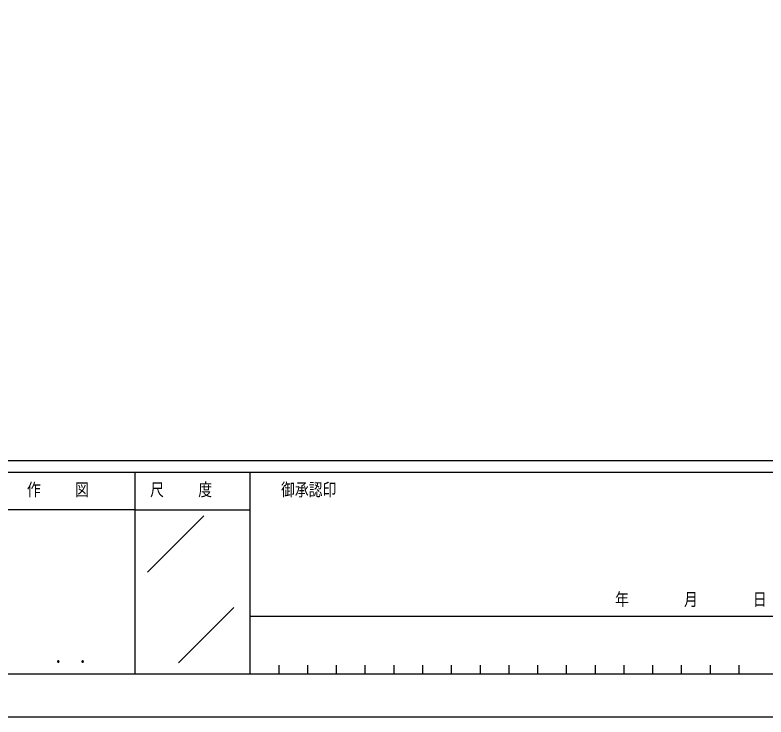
# Model space of a CAD drawing. Units: millimetres, scale not verified. Extents: x -2102 to 2102, y -1485 to 1485.
# Drawn here: x 888 to 1541, y -1485 to -875 of the extents above; entities that cross this region are included whole.
import ezdxf
from ezdxf.enums import TextEntityAlignment as Align

# ---------------------------------------------------------------- set-up
doc = ezdxf.new("R2010")
doc.units = ezdxf.units.MM
doc.header["$LTSCALE"] = 8
doc.layers.add('0-5_YKK_ZWAK', color=7, linetype='Continuous')
doc.styles.add('ＭＳ ゴシック', font='')
doc.styles.get('ＭＳ ゴシック').set_extended_font_data('MS Gothic')

msp = doc.modelspace()

# ---------------------------------------------------------------- linework, layer by layer
at = {"layer": '0-5_YKK_ZWAK'}
for p, q in [((1947.51, -1262.5), (-1952.49, -1262.5)), ((992.51, -1272.5), (992.51, -1447.5)), ((1092.51, -1272.5), (992.51, -1272.5)), ((1608.76, -1272.5), (1092.51, -1272.5)), ((1092.51, -1272.5), (1092.51, -1447.5)), ((992.51, -1305), (647.51, -1305)), ((992.51, -1305), (1092.51, -1305)), ((1003.552, -1359.146), (1052.519, -1310.179)), ((1030.336, -1437.994), (1078.446, -1389.884)), ((1092.51, -1397.5), (1608.76, -1397.5)), ((1117.51, -1440), (1117.51, -1447.5)), ((1142.51, -1440), (1142.51, -1447.5)), ((1167.51, -1440), (1167.51, -1447.5)), ((1192.51, -1440), (1192.51, -1447.5)), ((1217.51, -1440), (1217.51, -1447.5)), ((1242.51, -1440), (1242.51, -1447.5)), ((1267.51, -1440), (1267.51, -1447.5)), ((1292.51, -1440), (1292.51, -1447.5)), ((1317.51, -1440), (1317.51, -1447.5)), ((1342.51, -1440), (1342.51, -1447.5)), ((1367.51, -1440), (1367.51, -1447.5)), ((1392.51, -1440), (1392.51, -1447.5)), ((1417.51, -1440), (1417.51, -1447.5)), ((1442.51, -1440), (1442.51, -1447.5)), ((1467.51, -1440), (1467.51, -1447.5)), ((1492.51, -1440), (1492.51, -1447.5)), ((1517.51, -1440), (1517.51, -1447.5)), ((647.51, -1447.5), (992.51, -1447.5)), ((992.51, -1447.5), (1092.51, -1447.5)), ((1092.51, -1447.5), (1608.76, -1447.5))]:
    msp.add_line(p, q, dxfattribs=at)
msp.add_lwpolyline([(-2102.5, -1485), (2102.5, -1485), (2102.5, 1485), (-2102.5, 1485)], close=True, dxfattribs=at)
msp.add_lwpolyline([(992.51, -1272.5), (647.51, -1272.5), (647.51, -1447.5)], dxfattribs=at)

# ---------------------------------------------------------------- texts
at = {"layer": '0-5_YKK_ZWAK', "style": 'ＭＳ ゴシック', "width": 0.8}
for s, height, p in [('作     図', 11, (898.61, -1296.25)), ('尺     度', 11, (1005.71, -1296.25)), ('御承認印', 11, (1119.569, -1296.25)), ('年        月        日', 11, (1409.953, -1391.607)), ('． ．', 12.96, (922.5, -1442.176))]:
    msp.add_text(s, height=height, dxfattribs=at).set_placement(p, align=Align.BOTTOM_LEFT)

doc.saveas('drawing.dxf')
